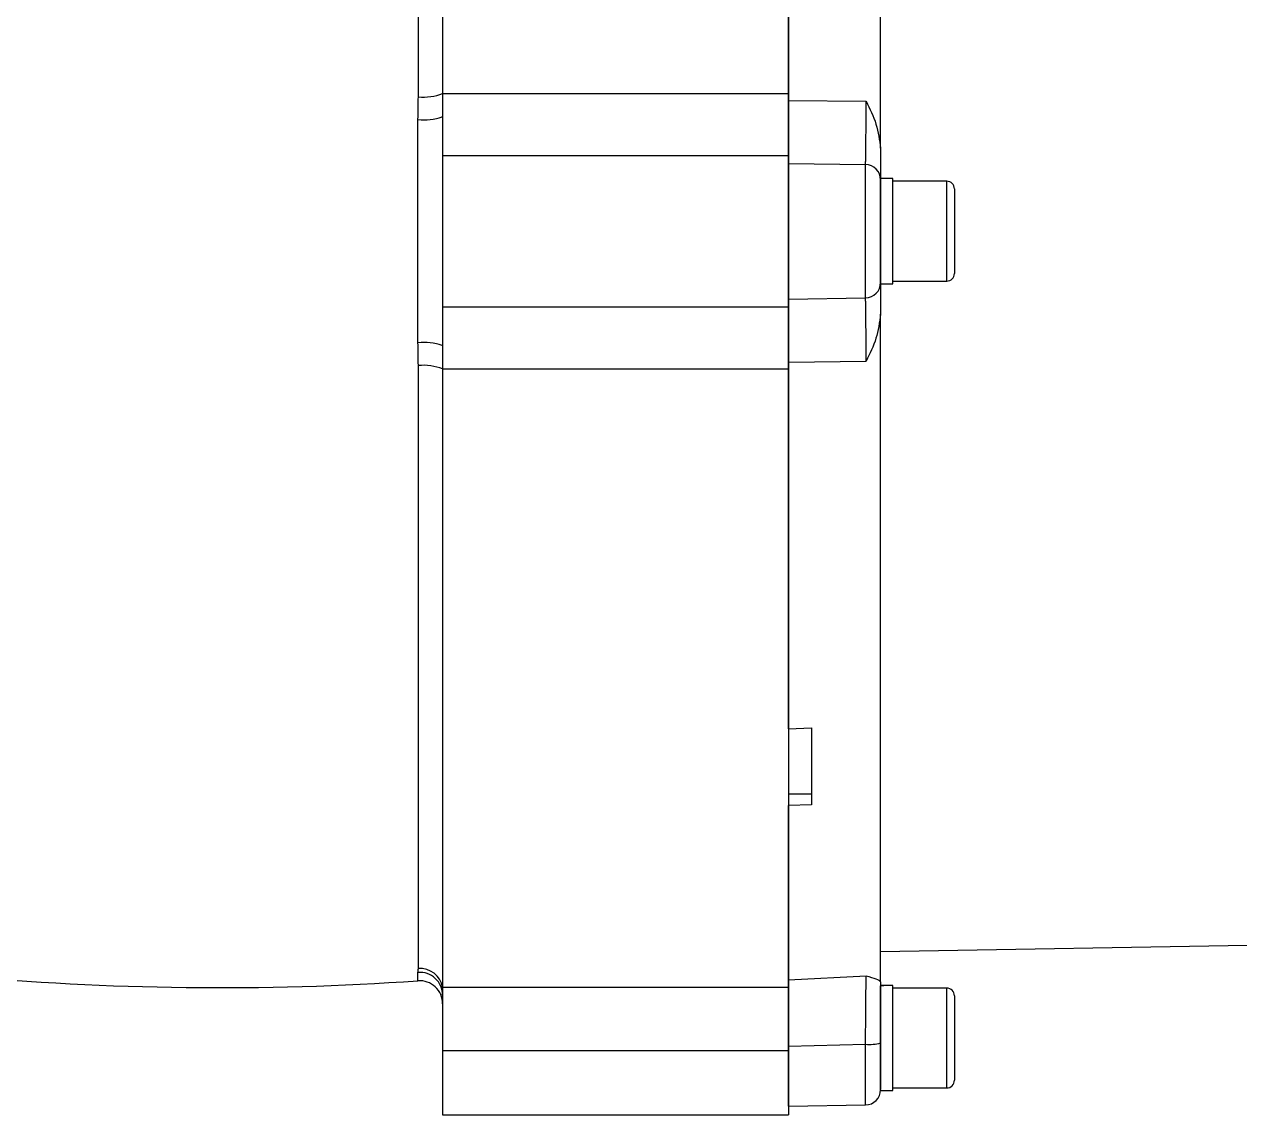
# Model space of a CAD drawing. Header units: millimetres. Extents: x 1726 to 4771, y 590 to 2743.
# Drawn here: x 3259.8 to 3417.9, y 961.5 to 1103.4 of the extents above; entities that cross this region are included whole.
import ezdxf

# ---------------------------------------------------------------- set-up
doc = ezdxf.new("R2010")
doc.units = ezdxf.units.MM

msp = doc.modelspace()

# ---------------------------------------------------------------- linework, layer by layer
at = {"color": 7, "linetype": 'Continuous', "lineweight": 25}
for p, q in [((3314.204, 1174.864), (3314.204, 1094.411)), ((3359.204, 1174.864), (3359.204, 1094.411)), ((3311.044, 1093.971), (3311.044, 1172.449)), ((3314.204, 1094.411), (3359.204, 1094.411)), ((3359.204, 1094.411), (3359.204, 1086.334)), ((3359.204, 1093.512), (3369.309, 1093.393)), ((3314.156, 1091.367), (3314.204, 1091.447)), ((3314.204, 1091.447), (3314.204, 1086.334)), ((3310.996, 1061.967), (3310.996, 1091.001)), ((3314.204, 1086.334), (3359.204, 1086.334)), ((3314.204, 1086.334), (3314.204, 1066.635)), ((3359.204, 1086.334), (3359.204, 1066.635)), ((3359.204, 1085.31), (3369.239, 1085.161)), ((3369.239, 1067.808), (3369.239, 1085.161)), ((3372.804, 1083.324), (3371.204, 1083.324)), ((3371.204, 1069.644), (3371.204, 1083.324)), ((3372.804, 1069.644), (3372.804, 1083.324)), ((3379.804, 1082.984), (3372.804, 1082.984)), ((3379.804, 1069.984), (3379.804, 1082.984)), ((3380.804, 1081.984), (3380.804, 1070.984)), ((3371.204, 1069.644), (3372.804, 1069.644)), ((3372.804, 1069.984), (3379.804, 1069.984)), ((3359.204, 1067.658), (3369.239, 1067.808)), ((3314.204, 1066.635), (3359.204, 1066.635)), ((3314.204, 1066.635), (3314.204, 1061.522)), ((3359.204, 1066.635), (3359.204, 1058.558)), ((3314.156, 1061.601), (3314.204, 1061.522)), ((3311.044, 980.519), (3311.044, 1058.998)), ((3314.204, 1058.558), (3359.204, 1058.558)), ((3314.204, 1058.558), (3314.204, 978.104)), ((3359.204, 1059.456), (3369.309, 1059.576)), ((3359.204, 1058.558), (3359.204, 978.104)), ((3359.204, 1011.73), (3362.204, 1011.842)), ((3359.318, 1003.27), (3362.204, 1003.27)), ((3362.204, 1001.846), (3359.204, 1001.735)), ((3371.204, 982.744), (3500.731, 985.005)), ((3310.996, 978.936), (3310.996, 980.022)), ((3359.204, 979.065), (3369.309, 979.581)), ((3314.204, 978.104), (3359.204, 978.104)), ((3359.204, 978.104), (3359.204, 969.877)), ((3371.204, 964.644), (3371.204, 978.262)), ((3372.804, 964.644), (3372.804, 978.324)), ((3379.804, 977.984), (3372.804, 977.984)), ((3379.804, 964.984), (3379.804, 977.984)), ((3314.204, 977.062), (3314.204, 969.877)), ((3380.804, 976.984), (3380.804, 965.984)), ((3314.204, 969.877), (3359.204, 969.877)), ((3314.204, 969.877), (3314.204, 961.504)), ((3359.204, 970.414), (3369.239, 970.664)), ((3359.204, 969.877), (3359.204, 961.504)), ((3369.239, 962.769), (3369.239, 970.664)), ((3372.804, 964.984), (3379.804, 964.984)), ((3371.204, 964.644), (3372.804, 964.644)), ((3359.204, 962.594), (3369.239, 962.769)), ((3314.204, 961.504), (3359.204, 961.504))]:
    msp.add_line(p, q, dxfattribs=at)
for centre, radius, start, end in [((3311.706, 1100.786), 6.848, 264.45297, 291.40011), ((3311.74, 1098.403), 7.439, 264.25564, 288.95288), ((3369.209, 1083.166), 1.995, 0.12484, 89.13021), ((3379.804, 1081.984), 1, 0, 90), ((3379.804, 1070.984), 1, 270, 0), ((3369.209, 1069.803), 1.995, 270.86979, 359.87516), ((3311.74, 1054.565), 7.439, 71.04725, 95.7443), ((3311.706, 1052.182), 6.848, 68.59989, 95.54703), ((3285.186, 1349.105), 371.068, 255.34749, 273.98836), ((3311.218, 977.044), 2.986, 0.35249, 94.27564), ((3311.268, 977.537), 2.991, 10.93516, 94.2972), ((3311.204, 975.943), 3, 0, 93.98836), ((3379.804, 976.984), 1, 0, 90), ((3369.72, 975.992), 5.35, 264.84166, 286.1038), ((3379.804, 965.984), 1, 270, 0), ((3369.204, 964.769), 2, 271, 0)]:
    msp.add_arc(centre, radius, start, end, dxfattribs=at)
for centre, start_param, end_param in [((3372.804, 971.484), 1.5707963, 1.706263), ((3371.204, 971.484), 1.5032186, 1.5707963)]:
    msp.add_ellipse(centre, major_axis=(11.847, 0), ratio=0.5773503, start_param=start_param, end_param=end_param, dxfattribs=at)
for points in [[(3371.204, 1087.274), (3371.204, 1090.925), (3371.204, 1098.229), (3371.204, 1108.872), (3371.204, 1119.115), (3371.204, 1128.816), (3371.204, 1137.855), (3371.204, 1146.117), (3371.204, 1153.498), (3371.204, 1159.903), (3371.204, 1165.258), (3371.204, 1169.466), (3371.204, 1172.586), (3371.204, 1173.634), (3371.204, 1174.158)], [(3359.204, 1093.512), (3359.204, 1096.426), (3359.204, 1102.254), (3359.204, 1110.748), (3359.204, 1118.977), (3359.204, 1126.848), (3359.204, 1134.349), (3359.204, 1138.942), (3359.204, 1141.238)], [(3359.204, 1076.484), (3359.204, 1077.56), (3359.204, 1079.71), (3359.204, 1082.497), (3359.204, 1084.583), (3359.204, 1085.068), (3359.204, 1085.31)], [(3359.204, 1067.658), (3359.204, 1067.901), (3359.204, 1068.385), (3359.204, 1070.472), (3359.204, 1073.258), (3359.204, 1075.409), (3359.204, 1076.484)], [(3371.204, 978.811), (3371.204, 979.335), (3371.204, 980.383), (3371.204, 983.502), (3371.204, 987.71), (3371.204, 993.066), (3371.204, 999.47), (3371.204, 1006.852), (3371.204, 1015.114), (3371.204, 1024.153), (3371.204, 1033.854), (3371.204, 1044.097), (3371.204, 1054.74), (3371.204, 1062.043), (3371.204, 1065.695)], [(3359.204, 1011.73), (3359.204, 1014.027), (3359.204, 1018.62), (3359.204, 1026.12), (3359.204, 1033.991), (3359.204, 1042.22), (3359.204, 1050.715), (3359.204, 1056.542), (3359.204, 1059.456)], [(3362.204, 1011.842), (3362.204, 1010.086), (3362.204, 1006.575), (3362.204, 1003.423), (3362.204, 1001.846)], [(3359.204, 979.065), (3359.204, 979.652), (3359.204, 980.828), (3359.204, 983.581), (3359.204, 987.028), (3359.204, 991.228), (3359.204, 996.073), (3359.204, 999.848), (3359.204, 1001.735)], [(3359.204, 962.594), (3359.204, 962.707), (3359.204, 962.934), (3359.204, 964.698), (3359.204, 967.252), (3359.204, 969.36), (3359.204, 970.414)]]:
    msp.add_open_spline(points, degree=3, dxfattribs=at)
for points, knots in [([(3310.996, 1091.001), (3311.007, 1091.557), (3311.027, 1092.548), (3311.039, 1093.536), (3311.044, 1093.971)], [0, 0, 0, 0, 0.55999622, 1, 1, 1, 1]), ([(3314.204, 1094.411), (3314.204, 1093.904), (3314.204, 1093.138), (3314.204, 1092.159), (3314.204, 1091.685), (3314.204, 1091.447)], [0, 0, 0, 0, 0.49355474, 0.74596906, 1, 1, 1, 1]), ([(3359.204, 1085.31), (3359.204, 1085.536), (3359.204, 1085.989), (3359.204, 1087.867), (3359.204, 1090.412), (3359.204, 1092.478), (3359.204, 1093.512)], [0, 0, 0, 0, 0.2500652, 0.4994456, 0.7493864, 1, 1, 1, 1]), ([(3369.239, 1085.161), (3369.245, 1085.257), (3369.256, 1085.442), (3369.268, 1086.044), (3369.279, 1086.659), (3369.286, 1087.201), (3369.298, 1088.296), (3369.306, 1090.255), (3369.308, 1092.362), (3369.309, 1093.393)], [0, 0, 0, 0, 0.1490594, 0.2844868, 0.3652537, 0.4374076, 0.5004523, 0.7554677, 1, 1, 1, 1]), ([(3369.309, 1093.393), (3369.796, 1092.422), (3370.766, 1090.488), (3371.059, 1088.342), (3371.204, 1087.274)], [0, 0, 0, 0, 0.5024427, 1, 1, 1, 1]), ([(3371.204, 1087.274), (3371.204, 1086.721), (3371.204, 1085.619), (3371.204, 1084.4), (3371.204, 1083.513), (3371.204, 1083.285), (3371.204, 1083.17)], [0, 0, 0, 0, 0.250755, 0.4999887, 0.7492331, 1, 1, 1, 1]), ([(3371.204, 1083.17), (3371.204, 1083.012), (3371.204, 1082.685), (3371.204, 1081.104), (3371.204, 1078.935), (3371.204, 1077.282), (3371.204, 1076.484)], [0, 0, 0, 0, 0.2412869, 0.5, 0.7587131, 1, 1, 1, 1]), ([(3371.204, 1076.484), (3371.204, 1075.686), (3371.204, 1074.033), (3371.204, 1071.865), (3371.204, 1070.283), (3371.204, 1069.956), (3371.204, 1069.798)], [0, 0, 0, 0, 0.2412869, 0.5, 0.7587131, 1, 1, 1, 1]), ([(3371.204, 1069.798), (3371.204, 1069.684), (3371.204, 1069.455), (3371.204, 1068.568), (3371.204, 1067.349), (3371.204, 1066.247), (3371.204, 1065.695)], [0, 0, 0, 0, 0.2507669, 0.5000113, 0.749245, 1, 1, 1, 1]), ([(3369.309, 1059.576), (3369.308, 1060.61), (3369.307, 1062.002), (3369.302, 1063.537), (3369.298, 1064.417), (3369.292, 1065.256), (3369.282, 1066.082), (3369.27, 1066.864), (3369.256, 1067.526), (3369.245, 1067.711), (3369.239, 1067.808)], [0, 0, 0, 0, 0.2442906, 0.329037, 0.4144904, 0.500125, 0.5979935, 0.7157718, 0.8510735, 1, 1, 1, 1]), ([(3359.204, 1059.456), (3359.204, 1060.488), (3359.204, 1062.55), (3359.204, 1065.094), (3359.204, 1066.976), (3359.204, 1067.431), (3359.204, 1067.658)], [0, 0, 0, 0, 0.2500466, 0.4994486, 0.7493959, 1, 1, 1, 1]), ([(3371.204, 1065.695), (3371.059, 1064.627), (3370.766, 1062.48), (3369.796, 1060.547), (3369.309, 1059.576)], [0, 0, 0, 0, 0.4975573, 1, 1, 1, 1]), ([(3311.044, 1058.998), (3311.035, 1059.551), (3311.02, 1060.539), (3311.003, 1061.531), (3310.996, 1061.967)], [0, 0, 0, 0, 0.559997, 1, 1, 1, 1]), ([(3314.204, 1061.522), (3314.204, 1061.291), (3314.204, 1060.71), (3314.204, 1059.722), (3314.204, 1058.948), (3314.204, 1058.558)], [0, 0, 0, 0, 0.2461834, 0.6204204, 1, 1, 1, 1]), ([(3310.996, 980.022), (3311.007, 980.109), (3311.027, 980.264), (3311.039, 980.441), (3311.044, 980.519)], [0, 0, 0, 0, 0.5599962, 1, 1, 1, 1]), ([(3369.239, 970.664), (3369.245, 971.305), (3369.256, 972.528), (3369.268, 974.007), (3369.279, 975.096), (3369.286, 975.862), (3369.298, 977.15), (3369.306, 978.73), (3369.308, 979.301), (3369.309, 979.581)], [0, 0, 0, 0, 0.1490594, 0.2844868, 0.3652537, 0.4374076, 0.5004523, 0.7554677, 1, 1, 1, 1]), ([(3369.309, 979.581), (3369.796, 979.444), (3370.766, 979.172), (3371.059, 978.931), (3371.204, 978.811)], [0, 0, 0, 0, 0.5024427, 1, 1, 1, 1]), ([(3314.204, 978.104), (3314.204, 977.988), (3314.204, 977.814), (3314.204, 977.425), (3314.204, 977.184), (3314.204, 977.062)], [0, 0, 0, 0, 0.4935547, 0.7459691, 1, 1, 1, 1]), ([(3359.204, 970.414), (3359.204, 971.459), (3359.204, 973.548), (3359.204, 976.196), (3359.204, 978.218), (3359.204, 978.782), (3359.204, 979.065)], [0, 0, 0, 0, 0.2500652, 0.4994456, 0.7493864, 1, 1, 1, 1]), ([(3371.204, 978.811), (3371.204, 978.277), (3371.204, 977.212), (3371.204, 975.255), (3371.204, 973.127), (3371.204, 971.612), (3371.204, 970.852)], [0, 0, 0, 0, 0.250755, 0.4999887, 0.7492331, 1, 1, 1, 1]), ([(3371.204, 970.852), (3371.204, 970.065), (3371.204, 968.436), (3371.204, 966.407), (3371.204, 965.024), (3371.204, 964.852), (3371.204, 964.769)], [0, 0, 0, 0, 0.2412869, 0.5, 0.7587131, 1, 1, 1, 1])]:
    msp.add_open_spline(points, degree=3, knots=knots, dxfattribs=at)

doc.saveas('drawing.dxf')
